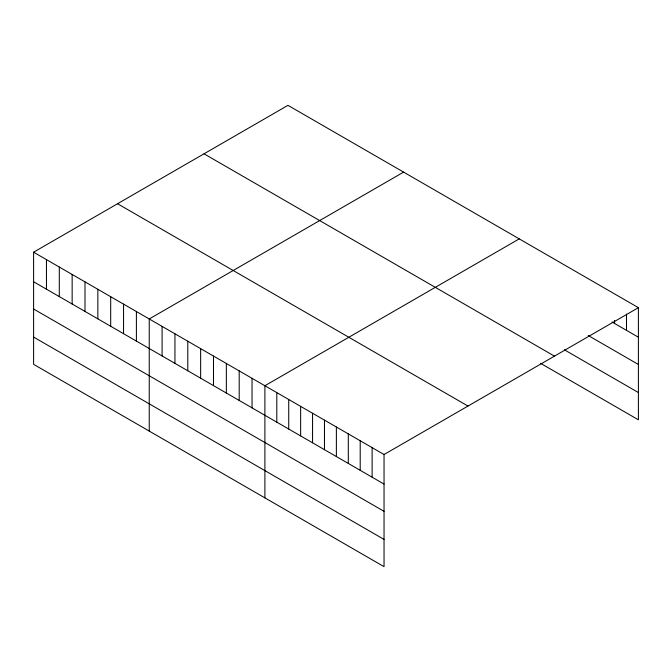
<?xml version="1.0" encoding="UTF-8"?>
<svg xmlns="http://www.w3.org/2000/svg" width="672" height="672" viewBox="0 0 672 672"><rect width="100%" height="100%" fill="white"/><g stroke="black" fill="none" stroke-linecap="round" stroke-linejoin="round"><path stroke-width="1.01" d="M33.6 252.202L384.04 454.524L384.04 566.656L33.6 364.325L33.6 252.202L287.96 105.344L638.4 307.675L638.4 419.798L540.523 363.292M403.603 172.116L149.243 318.965L149.243 431.096M519.246 238.879L264.894 385.736L264.894 497.86M384.04 454.524L638.4 307.675M612.016 321.989L638.4 337.226M588.185 335.488L638.4 364.476M564.354 349.801L638.4 392.549M204.019 153.804L554.459 356.135M117.541 203.734L467.981 406.064M33.6 281.753L384.04 484.075M33.6 309.002L384.04 511.325M33.6 337.075L384.04 539.406M626.489 314.042L626.489 330.347M614.569 320.41L614.569 323.467M372.128 447.644L372.128 477.196M360.209 440.765L360.209 470.316M348.298 433.885L348.298 463.436M336.378 427.006L336.378 456.565M324.467 420.126L324.467 449.686M312.556 413.246L312.556 442.806M300.636 406.367L300.636 435.926M288.725 399.487L288.725 429.047M276.805 392.616L276.805 422.167M252.042 378.311L252.042 407.87M239.19 370.894L239.19 400.453M226.346 363.476L226.346 393.028M213.494 356.059L213.494 385.61M200.642 348.642L200.642 378.193M187.79 341.225L187.79 370.776M174.947 333.799L174.947 363.359M162.095 326.382L162.095 355.942M136.399 311.548L136.399 341.099M123.547 304.13L123.547 333.682M110.695 296.713L110.695 326.264M97.852 289.288L97.852 318.847M85 281.87L85 311.43M72.148 274.453L72.148 304.004M59.296 267.036L59.296 296.587M46.452 259.619L46.452 289.17"/></g></svg>
